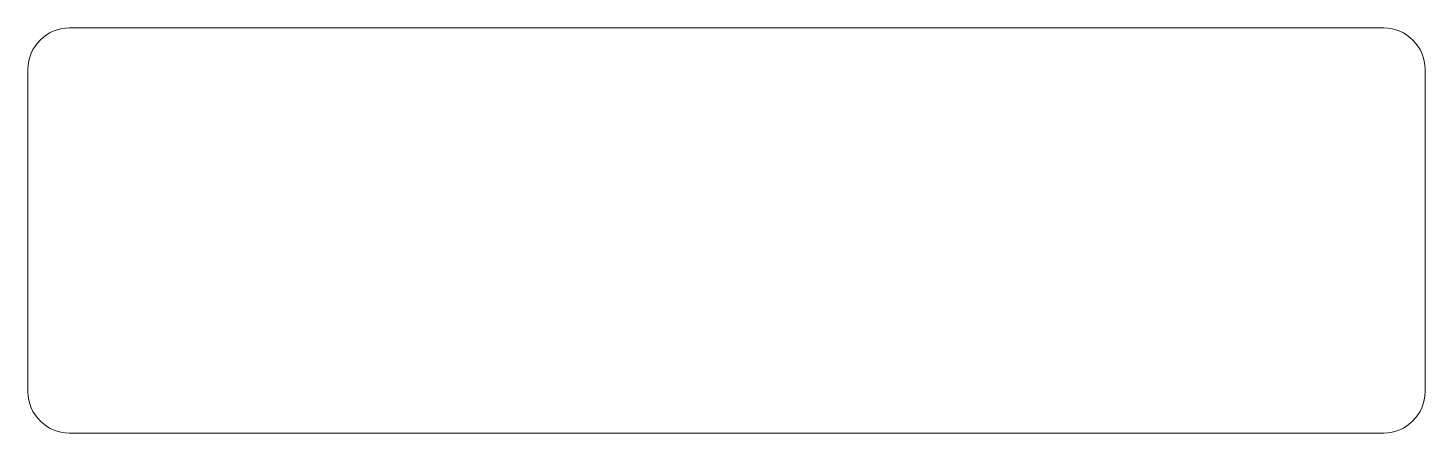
# Model space of a CAD drawing. Header units: millimetres. Extents: x -133 to 36, y -80 to -31.
import ezdxf

# ---------------------------------------------------------------- set-up
doc = ezdxf.new("R2010")
doc.units = ezdxf.units.MM
doc.header["$MEASUREMENT"] = 0
doc.layers.add('layer 1', color=7, linetype='Continuous')

msp = doc.modelspace()

# ---------------------------------------------------------------- linework, layer by layer
at = {"layer": 'layer 1', "color": 250, "lineweight": 20}
msp.add_open_spline([(-128.0053, -30.5713), (-128.0053, -30.5713), (30.9947, -30.5713), (30.9947, -30.5713), (30.9947, -30.5713), (33.7447, -30.5713), (35.9947, -32.8213), (35.9947, -35.5714), (35.9947, -35.5714), (35.9947, -35.5714), (35.9947, -74.5713), (35.9947, -74.5713), (35.9947, -74.5713), (35.9947, -77.3214), (33.7447, -79.5713), (30.9947, -79.5713), (30.9947, -79.5713), (30.9947, -79.5713), (-128.0053, -79.5713), (-128.0053, -79.5713), (-128.0053, -79.5713), (-130.7553, -79.5713), (-133.0053, -77.3214), (-133.0053, -74.5713), (-133.0053, -74.5713), (-133.0053, -74.5713), (-133.0053, -35.5714), (-133.0053, -35.5714), (-133.0053, -35.5714), (-133.0053, -32.8213), (-130.7553, -30.5713), (-128.0053, -30.5713)], degree=3, knots=[0, 0, 0, 0, 0.11111111, 0.11111111, 0.11111111, 0.11111111, 0.22222222, 0.22222222, 0.22222222, 0.22222222, 0.33333333, 0.33333333, 0.33333333, 0.33333333, 0.44444444, 0.44444444, 0.44444444, 0.44444444, 0.55555556, 0.55555556, 0.55555556, 0.55555556, 0.66666667, 0.66666667, 0.66666667, 0.66666667, 0.77777778, 0.77777778, 0.77777778, 0.77777778, 1, 1, 1, 1], dxfattribs=at)

doc.saveas('drawing.dxf')
